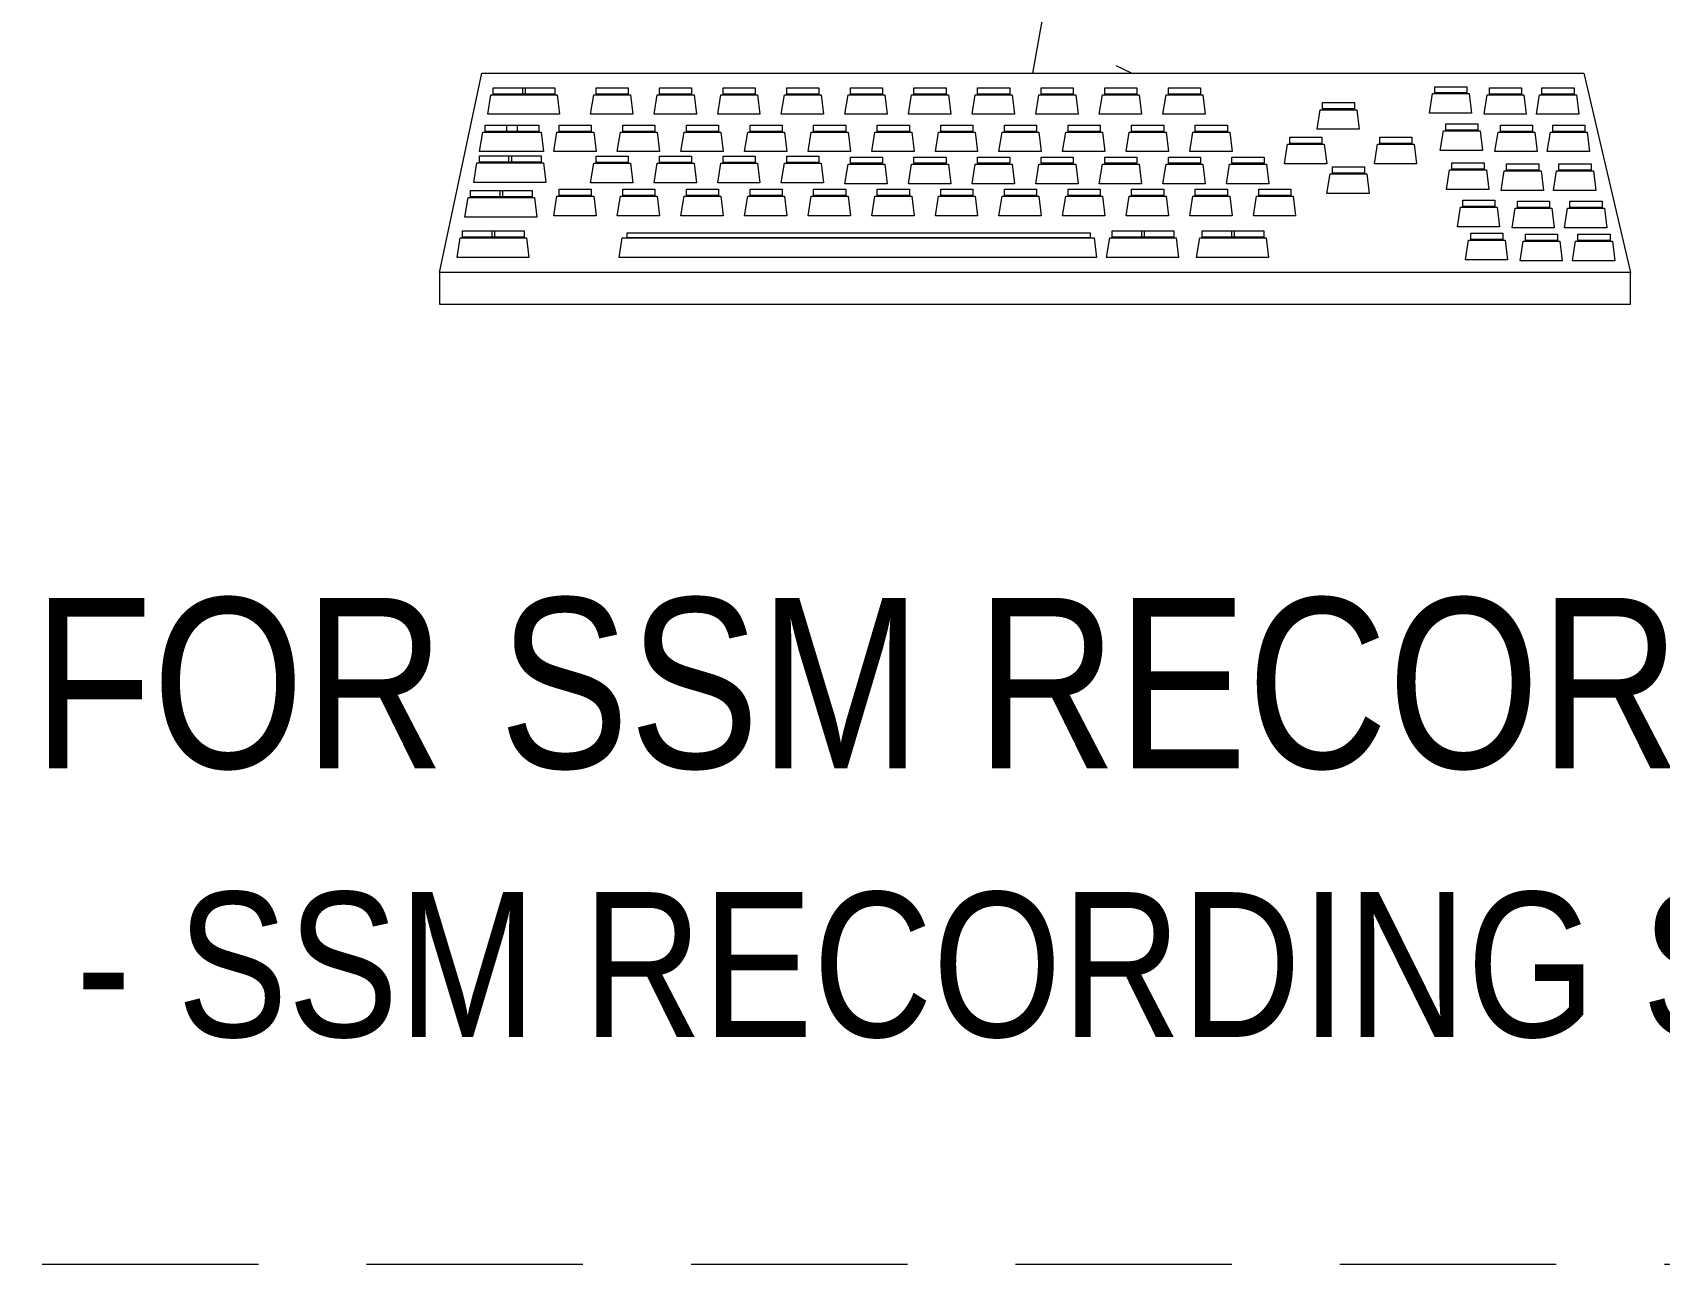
# Model space of a CAD drawing. Header units: millimetres. Extents: x 11706 to 18081, y 7308 to 12674.
# Drawn here: x 17321.9 to 17560.7, y 11653.5 to 11834.4 of the extents above; entities that cross this region are included whole.
import ezdxf
from ezdxf.enums import TextEntityAlignment as Align

# ---------------------------------------------------------------- set-up
doc = ezdxf.new("R2010")
doc.units = ezdxf.units.MM
doc.linetypes.add('DASHED', pattern=[19.05, 12.7, -6.35])
doc.layers.get('0').update_dxf_attribs({"lineweight": 0})
doc.layers.add('COMPUTER', color=7, linetype='Continuous', lineweight=0)
doc.styles.get("Standard").update_dxf_attribs({"font": 'ARIALN.TTF'})

# ---------------------------------------------------------------- blocks, each defined once
blk = doc.blocks.new('COMPUTER')
at = {"layer": 'COMPUTER', "color": 7}
for p, q in [((98202.5, 61881.3, -44.2), (98184.7, 61889.8, -44.2)), ((97406.3, 61652, -44.2), (97455.2, 61881.3, -44.2)), ((97455.2, 61881.3, -44.2), (98722.6, 61881.3, -44.2)), ((98551.2, 61865.8, -44.2), (98588.1, 61865.8, -44.2)), ((98551.2, 61858.7, -44.2), (98551.2, 61865.8, -44.2)), ((98588.1, 61865.8, -44.2), (98588.1, 61858.7, -44.2)), ((98722.6, 61881.3, -44.2), (98776.3, 61652, -44.2)), ((97461.8, 61834, -44.2), (97465.4, 61856.4, -44.2)), ((97465.4, 61856.4, -44.2), (97507.7, 61856.4, -44.2)), ((97468.1, 61864.5, -44.2), (97505, 61864.5, -44.2)), ((97468.1, 61857.3, -44.2), (97468.1, 61864.5, -44.2)), ((97505, 61857.3, -44.2), (97468.1, 61857.3, -44.2)), ((97499.5, 61856.4, -44.2), (97541.8, 61856.4, -44.2)), ((97502.2, 61864.5, -44.2), (97539.1, 61864.5, -44.2)), ((97502.2, 61857.3, -44.2), (97502.2, 61864.5, -44.2)), ((97539.1, 61857.3, -44.2), (97502.2, 61857.3, -44.2)), ((97505, 61864.5, -44.2), (97505, 61857.3, -44.2)), ((97539.1, 61864.5, -44.2), (97539.1, 61857.3, -44.2)), ((97541.8, 61856.4, -44.2), (97544.5, 61834, -44.2)), ((97580.1, 61834, -44.2), (97583.7, 61856.4, -44.2)), ((97583.7, 61856.4, -44.2), (97626, 61856.4, -44.2)), ((97586.4, 61864.5, -44.2), (97623.3, 61864.5, -44.2)), ((97586.4, 61857.3, -44.2), (97586.4, 61864.5, -44.2)), ((97623.3, 61857.3, -44.2), (97586.4, 61857.3, -44.2)), ((97623.3, 61864.5, -44.2), (97623.3, 61857.3, -44.2)), ((97626, 61856.4, -44.2), (97628.7, 61834, -44.2)), ((97653.2, 61834, -44.2), (97656.8, 61856.4, -44.2)), ((97656.8, 61856.4, -44.2), (97699.1, 61856.4, -44.2)), ((97659.5, 61864.5, -44.2), (97696.4, 61864.5, -44.2)), ((97659.5, 61857.3, -44.2), (97659.5, 61864.5, -44.2)), ((97696.4, 61857.3, -44.2), (97659.5, 61857.3, -44.2)), ((97696.4, 61864.5, -44.2), (97696.4, 61857.3, -44.2)), ((97699.1, 61856.4, -44.2), (97701.8, 61834, -44.2)), ((97726.4, 61834, -44.2), (97730, 61856.4, -44.2)), ((97730, 61856.4, -44.2), (97772.3, 61856.4, -44.2)), ((97732.7, 61864.5, -44.2), (97769.6, 61864.5, -44.2)), ((97732.7, 61857.3, -44.2), (97732.7, 61864.5, -44.2)), ((97769.6, 61857.3, -44.2), (97732.7, 61857.3, -44.2)), ((97769.6, 61864.5, -44.2), (97769.6, 61857.3, -44.2)), ((97772.3, 61856.4, -44.2), (97775, 61834, -44.2)), ((97799.5, 61834, -44.2), (97803.1, 61856.4, -44.2)), ((97803.1, 61856.4, -44.2), (97845.4, 61856.4, -44.2)), ((97805.8, 61864.5, -44.2), (97842.7, 61864.5, -44.2)), ((97805.8, 61857.3, -44.2), (97805.8, 61864.5, -44.2)), ((97842.7, 61857.3, -44.2), (97805.8, 61857.3, -44.2)), ((97842.7, 61864.5, -44.2), (97842.7, 61857.3, -44.2)), ((97845.4, 61856.4, -44.2), (97848.1, 61834, -44.2)), ((97872.7, 61834, -44.2), (97876.3, 61856.4, -44.2)), ((97876.3, 61856.4, -44.2), (97918.6, 61856.4, -44.2)), ((97879, 61864.5, -44.2), (97915.9, 61864.5, -44.2)), ((97879, 61857.3, -44.2), (97879, 61864.5, -44.2)), ((97915.9, 61857.3, -44.2), (97879, 61857.3, -44.2)), ((97915.9, 61864.5, -44.2), (97915.9, 61857.3, -44.2)), ((97918.6, 61856.4, -44.2), (97921.3, 61834, -44.2)), ((97945.8, 61834, -44.2), (97949.4, 61856.4, -44.2)), ((97949.4, 61856.4, -44.2), (97991.8, 61856.4, -44.2)), ((97952.1, 61864.5, -44.2), (97989.1, 61864.5, -44.2)), ((97952.1, 61857.3, -44.2), (97952.1, 61864.5, -44.2)), ((97989.1, 61857.3, -44.2), (97952.1, 61857.3, -44.2)), ((97989.1, 61864.5, -44.2), (97989.1, 61857.3, -44.2)), ((97991.8, 61856.4, -44.2), (97994.5, 61834, -44.2)), ((98019, 61834, -44.2), (98022.6, 61856.4, -44.2)), ((98022.6, 61856.4, -44.2), (98064.9, 61856.4, -44.2)), ((98025.3, 61864.5, -44.2), (98062.2, 61864.5, -44.2)), ((98025.3, 61857.3, -44.2), (98025.3, 61864.5, -44.2)), ((98062.2, 61857.3, -44.2), (98025.3, 61857.3, -44.2)), ((98062.2, 61864.5, -44.2), (98062.2, 61857.3, -44.2)), ((98064.9, 61856.4, -44.2), (98067.6, 61834, -44.2)), ((98092.1, 61834, -44.2), (98095.7, 61856.4, -44.2)), ((98095.7, 61856.4, -44.2), (98138.1, 61856.4, -44.2)), ((98098.4, 61864.5, -44.2), (98135.4, 61864.5, -44.2)), ((98098.4, 61857.3, -44.2), (98098.4, 61864.5, -44.2)), ((98135.4, 61857.3, -44.2), (98098.4, 61857.3, -44.2)), ((98135.4, 61864.5, -44.2), (98135.4, 61857.3, -44.2)), ((98138.1, 61856.4, -44.2), (98140.8, 61834, -44.2)), ((98165.3, 61834, -44.2), (98168.9, 61856.4, -44.2)), ((98168.9, 61856.4, -44.2), (98211.2, 61856.4, -44.2)), ((98171.6, 61864.5, -44.2), (98208.5, 61864.5, -44.2)), ((98171.6, 61857.3, -44.2), (98171.6, 61864.5, -44.2)), ((98208.5, 61857.3, -44.2), (98171.6, 61857.3, -44.2)), ((98208.5, 61864.5, -44.2), (98208.5, 61857.3, -44.2)), ((98211.2, 61856.4, -44.2), (98213.9, 61834, -44.2)), ((98238.5, 61834, -44.2), (98242.1, 61856.4, -44.2)), ((98242.1, 61856.4, -44.2), (98284.4, 61856.4, -44.2)), ((98244.8, 61864.5, -44.2), (98281.7, 61864.5, -44.2)), ((98244.8, 61857.3, -44.2), (98244.8, 61864.5, -44.2)), ((98281.7, 61857.3, -44.2), (98244.8, 61857.3, -44.2)), ((98281.7, 61864.5, -44.2), (98281.7, 61857.3, -44.2)), ((98284.4, 61856.4, -44.2), (98287.1, 61834, -44.2)), ((98422, 61847.4, -44.2), (98458.9, 61847.4, -44.2)), ((98422, 61840.2, -44.2), (98422, 61847.4, -44.2)), ((98458.9, 61847.4, -44.2), (98458.9, 61840.2, -44.2)), ((98544.9, 61835.3, -44.2), (98548.5, 61857.8, -44.2)), ((98548.5, 61857.8, -44.2), (98590.8, 61857.8, -44.2)), ((98588.1, 61858.7, -44.2), (98551.2, 61858.7, -44.2)), ((98590.8, 61857.8, -44.2), (98593.5, 61835.3, -44.2)), ((98607.8, 61834, -44.2), (98611.4, 61856.4, -44.2)), ((98611.4, 61856.4, -44.2), (98653.7, 61856.4, -44.2)), ((98614.1, 61864.5, -44.2), (98651, 61864.5, -44.2)), ((98614.1, 61857.3, -44.2), (98614.1, 61864.5, -44.2)), ((98651, 61857.3, -44.2), (98614.1, 61857.3, -44.2)), ((98651, 61864.5, -44.2), (98651, 61857.3, -44.2)), ((98653.7, 61856.4, -44.2), (98656.4, 61834, -44.2)), ((98668.1, 61834, -44.2), (98671.7, 61856.4, -44.2)), ((98671.7, 61856.4, -44.2), (98714, 61856.4, -44.2)), ((98674.4, 61864.5, -44.2), (98711.3, 61864.5, -44.2)), ((98674.4, 61857.3, -44.2), (98674.4, 61864.5, -44.2)), ((98711.3, 61857.3, -44.2), (98674.4, 61857.3, -44.2)), ((98711.3, 61864.5, -44.2), (98711.3, 61857.3, -44.2)), ((98714, 61856.4, -44.2), (98716.7, 61834, -44.2)), ((97510.4, 61834, -44.2), (97461.8, 61834, -44.2)), ((97544.5, 61834, -44.2), (97495.9, 61834, -44.2)), ((97628.7, 61834, -44.2), (97580.1, 61834, -44.2)), ((97701.8, 61834, -44.2), (97653.2, 61834, -44.2)), ((97775, 61834, -44.2), (97726.4, 61834, -44.2)), ((97848.1, 61834, -44.2), (97799.5, 61834, -44.2)), ((97921.3, 61834, -44.2), (97872.7, 61834, -44.2)), ((97994.5, 61834, -44.2), (97945.8, 61834, -44.2)), ((98067.6, 61834, -44.2), (98019, 61834, -44.2)), ((98140.8, 61834, -44.2), (98092.1, 61834, -44.2)), ((98213.9, 61834, -44.2), (98165.3, 61834, -44.2)), ((98287.1, 61834, -44.2), (98238.5, 61834, -44.2)), ((98415.7, 61816.8, -44.2), (98419.3, 61839.3, -44.2)), ((98419.3, 61839.3, -44.2), (98461.6, 61839.3, -44.2)), ((98458.9, 61840.2, -44.2), (98422, 61840.2, -44.2)), ((98461.6, 61839.3, -44.2), (98464.3, 61816.8, -44.2)), ((98593.5, 61835.3, -44.2), (98544.9, 61835.3, -44.2)), ((98656.4, 61834, -44.2), (98607.8, 61834, -44.2)), ((98716.7, 61834, -44.2), (98668.1, 61834, -44.2)), ((97452.5, 61791.1, -44.2), (97456.1, 61813.5, -44.2)), ((97456.1, 61813.5, -44.2), (97498.4, 61813.5, -44.2)), ((97458.8, 61821.6, -44.2), (97495.7, 61821.6, -44.2)), ((97458.8, 61814.4, -44.2), (97458.8, 61821.6, -44.2)), ((97495.7, 61814.4, -44.2), (97458.8, 61814.4, -44.2)), ((97481.1, 61813.5, -44.2), (97523.4, 61813.5, -44.2)), ((97483.8, 61821.6, -44.2), (97520.7, 61821.6, -44.2)), ((97483.8, 61814.4, -44.2), (97483.8, 61821.6, -44.2)), ((97520.7, 61814.4, -44.2), (97483.8, 61814.4, -44.2)), ((97495.7, 61821.6, -44.2), (97495.7, 61814.4, -44.2)), ((97520.7, 61821.6, -44.2), (97520.7, 61814.4, -44.2)), ((97523.4, 61813.5, -44.2), (97526.1, 61791.1, -44.2)), ((97537.8, 61791.1, -44.2), (97541.4, 61813.5, -44.2)), ((97541.4, 61813.5, -44.2), (97583.7, 61813.5, -44.2)), ((97544.1, 61821.6, -44.2), (97581, 61821.6, -44.2)), ((97544.1, 61814.4, -44.2), (97544.1, 61821.6, -44.2)), ((97581, 61814.4, -44.2), (97544.1, 61814.4, -44.2)), ((97581, 61821.6, -44.2), (97581, 61814.4, -44.2)), ((97583.7, 61813.5, -44.2), (97586.4, 61791.1, -44.2)), ((97610.9, 61791.1, -44.2), (97614.5, 61813.5, -44.2)), ((97614.5, 61813.5, -44.2), (97656.9, 61813.5, -44.2)), ((97617.2, 61821.6, -44.2), (97654.2, 61821.6, -44.2)), ((97617.2, 61814.4, -44.2), (97617.2, 61821.6, -44.2)), ((97654.2, 61814.4, -44.2), (97617.2, 61814.4, -44.2)), ((97654.2, 61821.6, -44.2), (97654.2, 61814.4, -44.2)), ((97656.9, 61813.5, -44.2), (97659.6, 61791.1, -44.2)), ((97684.1, 61791.1, -44.2), (97687.7, 61813.5, -44.2)), ((97687.7, 61813.5, -44.2), (97730, 61813.5, -44.2)), ((97690.4, 61821.6, -44.2), (97727.3, 61821.6, -44.2)), ((97690.4, 61814.4, -44.2), (97690.4, 61821.6, -44.2)), ((97727.3, 61814.4, -44.2), (97690.4, 61814.4, -44.2)), ((97727.3, 61821.6, -44.2), (97727.3, 61814.4, -44.2)), ((97730, 61813.5, -44.2), (97732.7, 61791.1, -44.2)), ((97757.3, 61791.1, -44.2), (97760.9, 61813.5, -44.2)), ((97760.9, 61813.5, -44.2), (97803.2, 61813.5, -44.2)), ((97763.6, 61821.6, -44.2), (97800.5, 61821.6, -44.2)), ((97763.6, 61814.4, -44.2), (97763.6, 61821.6, -44.2)), ((97800.5, 61814.4, -44.2), (97763.6, 61814.4, -44.2)), ((97800.5, 61821.6, -44.2), (97800.5, 61814.4, -44.2)), ((97803.2, 61813.5, -44.2), (97805.9, 61791.1, -44.2)), ((97830.4, 61791.1, -44.2), (97834, 61813.5, -44.2)), ((97834, 61813.5, -44.2), (97876.3, 61813.5, -44.2)), ((97836.7, 61821.6, -44.2), (97873.6, 61821.6, -44.2)), ((97836.7, 61814.4, -44.2), (97836.7, 61821.6, -44.2)), ((97873.6, 61814.4, -44.2), (97836.7, 61814.4, -44.2)), ((97873.6, 61821.6, -44.2), (97873.6, 61814.4, -44.2)), ((97876.3, 61813.5, -44.2), (97879, 61791.1, -44.2)), ((97903.6, 61791.1, -44.2), (97907.2, 61813.5, -44.2)), ((97907.2, 61813.5, -44.2), (97949.5, 61813.5, -44.2)), ((97909.9, 61821.6, -44.2), (97946.8, 61821.6, -44.2)), ((97909.9, 61814.4, -44.2), (97909.9, 61821.6, -44.2)), ((97946.8, 61814.4, -44.2), (97909.9, 61814.4, -44.2)), ((97946.8, 61821.6, -44.2), (97946.8, 61814.4, -44.2)), ((97949.5, 61813.5, -44.2), (97952.2, 61791.1, -44.2)), ((97976.7, 61791.1, -44.2), (97980.3, 61813.5, -44.2)), ((97980.3, 61813.5, -44.2), (98022.6, 61813.5, -44.2)), ((97983, 61821.6, -44.2), (98019.9, 61821.6, -44.2)), ((97983, 61814.4, -44.2), (97983, 61821.6, -44.2)), ((98019.9, 61814.4, -44.2), (97983, 61814.4, -44.2)), ((98019.9, 61821.6, -44.2), (98019.9, 61814.4, -44.2)), ((98022.6, 61813.5, -44.2), (98025.3, 61791.1, -44.2)), ((98049.9, 61791.1, -44.2), (98053.5, 61813.5, -44.2)), ((98053.5, 61813.5, -44.2), (98095.8, 61813.5, -44.2)), ((98056.2, 61821.6, -44.2), (98093.1, 61821.6, -44.2)), ((98056.2, 61814.4, -44.2), (98056.2, 61821.6, -44.2)), ((98093.1, 61814.4, -44.2), (98056.2, 61814.4, -44.2)), ((98093.1, 61821.6, -44.2), (98093.1, 61814.4, -44.2)), ((98095.8, 61813.5, -44.2), (98098.5, 61791.1, -44.2)), ((98123, 61791.1, -44.2), (98126.6, 61813.5, -44.2)), ((98126.6, 61813.5, -44.2), (98169, 61813.5, -44.2)), ((98129.3, 61821.6, -44.2), (98166.3, 61821.6, -44.2)), ((98129.3, 61814.4, -44.2), (98129.3, 61821.6, -44.2)), ((98166.3, 61814.4, -44.2), (98129.3, 61814.4, -44.2)), ((98166.3, 61821.6, -44.2), (98166.3, 61814.4, -44.2)), ((98169, 61813.5, -44.2), (98171.7, 61791.1, -44.2)), ((98196.2, 61791.1, -44.2), (98199.8, 61813.5, -44.2)), ((98199.8, 61813.5, -44.2), (98242.1, 61813.5, -44.2)), ((98202.5, 61821.6, -44.2), (98239.4, 61821.6, -44.2)), ((98202.5, 61814.4, -44.2), (98202.5, 61821.6, -44.2)), ((98239.4, 61814.4, -44.2), (98202.5, 61814.4, -44.2)), ((98239.4, 61821.6, -44.2), (98239.4, 61814.4, -44.2)), ((98242.1, 61813.5, -44.2), (98244.8, 61791.1, -44.2)), ((98269.3, 61791.1, -44.2), (98272.9, 61813.5, -44.2)), ((98272.9, 61813.5, -44.2), (98315.3, 61813.5, -44.2)), ((98275.6, 61821.6, -44.2), (98312.6, 61821.6, -44.2)), ((98275.6, 61814.4, -44.2), (98275.6, 61821.6, -44.2)), ((98312.6, 61814.4, -44.2), (98275.6, 61814.4, -44.2)), ((98312.6, 61821.6, -44.2), (98312.6, 61814.4, -44.2)), ((98315.3, 61813.5, -44.2), (98318, 61791.1, -44.2)), ((98464.3, 61816.8, -44.2), (98415.7, 61816.8, -44.2)), ((98557.4, 61792.4, -44.2), (98561, 61814.8, -44.2)), ((98561, 61814.8, -44.2), (98603.3, 61814.8, -44.2)), ((98563.7, 61822.9, -44.2), (98600.6, 61822.9, -44.2)), ((98563.7, 61815.7, -44.2), (98563.7, 61822.9, -44.2)), ((98600.6, 61815.7, -44.2), (98563.7, 61815.7, -44.2)), ((98600.6, 61822.9, -44.2), (98600.6, 61815.7, -44.2)), ((98603.3, 61814.8, -44.2), (98606.1, 61792.4, -44.2)), ((98620.3, 61791.1, -44.2), (98623.9, 61813.5, -44.2)), ((98623.9, 61813.5, -44.2), (98666.3, 61813.5, -44.2)), ((98626.6, 61821.6, -44.2), (98663.6, 61821.6, -44.2)), ((98626.6, 61814.4, -44.2), (98626.6, 61821.6, -44.2)), ((98663.6, 61814.4, -44.2), (98626.6, 61814.4, -44.2)), ((98663.6, 61821.6, -44.2), (98663.6, 61814.4, -44.2)), ((98666.3, 61813.5, -44.2), (98669, 61791.1, -44.2)), ((98680.6, 61791.1, -44.2), (98684.2, 61813.5, -44.2)), ((98684.2, 61813.5, -44.2), (98726.5, 61813.5, -44.2)), ((98686.9, 61821.6, -44.2), (98723.8, 61821.6, -44.2)), ((98686.9, 61814.4, -44.2), (98686.9, 61821.6, -44.2)), ((98723.8, 61814.4, -44.2), (98686.9, 61814.4, -44.2)), ((98723.8, 61821.6, -44.2), (98723.8, 61814.4, -44.2)), ((98726.5, 61813.5, -44.2), (98729.2, 61791.1, -44.2)), ((97501.1, 61791.1, -44.2), (97452.5, 61791.1, -44.2)), ((97526.1, 61791.1, -44.2), (97477.5, 61791.1, -44.2)), ((97586.4, 61791.1, -44.2), (97537.8, 61791.1, -44.2)), ((97659.6, 61791.1, -44.2), (97610.9, 61791.1, -44.2)), ((97732.7, 61791.1, -44.2), (97684.1, 61791.1, -44.2)), ((97805.9, 61791.1, -44.2), (97757.3, 61791.1, -44.2)), ((97879, 61791.1, -44.2), (97830.4, 61791.1, -44.2)), ((97952.2, 61791.1, -44.2), (97903.6, 61791.1, -44.2)), ((98025.3, 61791.1, -44.2), (97976.7, 61791.1, -44.2)), ((98098.5, 61791.1, -44.2), (98049.9, 61791.1, -44.2)), ((98171.7, 61791.1, -44.2), (98123, 61791.1, -44.2)), ((98244.8, 61791.1, -44.2), (98196.2, 61791.1, -44.2)), ((98318, 61791.1, -44.2), (98269.3, 61791.1, -44.2)), ((98378.2, 61777.1, -44.2), (98381.8, 61799.5, -44.2)), ((98381.8, 61799.5, -44.2), (98424.1, 61799.5, -44.2)), ((98384.5, 61807.6, -44.2), (98421.4, 61807.6, -44.2)), ((98384.5, 61800.4, -44.2), (98384.5, 61807.6, -44.2)), ((98421.4, 61800.4, -44.2), (98384.5, 61800.4, -44.2)), ((98421.4, 61807.6, -44.2), (98421.4, 61800.4, -44.2)), ((98424.1, 61799.5, -44.2), (98426.8, 61777.1, -44.2)), ((98481.7, 61777.1, -44.2), (98485.3, 61799.5, -44.2)), ((98485.3, 61799.5, -44.2), (98527.6, 61799.5, -44.2)), ((98488, 61807.6, -44.2), (98524.9, 61807.6, -44.2)), ((98488, 61800.4, -44.2), (98488, 61807.6, -44.2)), ((98524.9, 61800.4, -44.2), (98488, 61800.4, -44.2)), ((98524.9, 61807.6, -44.2), (98524.9, 61800.4, -44.2)), ((98527.6, 61799.5, -44.2), (98530.3, 61777.1, -44.2)), ((98606.1, 61792.4, -44.2), (98557.4, 61792.4, -44.2)), ((98669, 61791.1, -44.2), (98620.3, 61791.1, -44.2)), ((98729.2, 61791.1, -44.2), (98680.6, 61791.1, -44.2)), ((97445.8, 61755.6, -44.2), (97449.5, 61778.1, -44.2)), ((97449.5, 61778.1, -44.2), (97491.8, 61778.1, -44.2)), ((97452.2, 61786.2, -44.2), (97489.1, 61786.2, -44.2)), ((97452.2, 61779, -44.2), (97452.2, 61786.2, -44.2)), ((97489.1, 61779, -44.2), (97452.2, 61779, -44.2)), ((97483.6, 61778.1, -44.2), (97525.9, 61778.1, -44.2)), ((97486.3, 61786.2, -44.2), (97523.2, 61786.2, -44.2)), ((97486.3, 61779, -44.2), (97486.3, 61786.2, -44.2)), ((97523.2, 61779, -44.2), (97486.3, 61779, -44.2)), ((97489.1, 61786.2, -44.2), (97489.1, 61779, -44.2)), ((97523.2, 61786.2, -44.2), (97523.2, 61779, -44.2)), ((97525.9, 61778.1, -44.2), (97528.6, 61755.6, -44.2)), ((97580.1, 61755.3, -44.2), (97583.7, 61777.7, -44.2)), ((97583.7, 61777.7, -44.2), (97626, 61777.7, -44.2)), ((97586.4, 61785.8, -44.2), (97623.3, 61785.8, -44.2)), ((97586.4, 61778.6, -44.2), (97586.4, 61785.8, -44.2)), ((97623.3, 61778.6, -44.2), (97586.4, 61778.6, -44.2)), ((97623.3, 61785.8, -44.2), (97623.3, 61778.6, -44.2)), ((97626, 61777.7, -44.2), (97628.7, 61755.3, -44.2)), ((97653.2, 61755.3, -44.2), (97656.8, 61777.7, -44.2)), ((97656.8, 61777.7, -44.2), (97699.1, 61777.7, -44.2)), ((97659.5, 61785.8, -44.2), (97696.4, 61785.8, -44.2)), ((97659.5, 61778.6, -44.2), (97659.5, 61785.8, -44.2)), ((97696.4, 61778.6, -44.2), (97659.5, 61778.6, -44.2)), ((97696.4, 61785.8, -44.2), (97696.4, 61778.6, -44.2)), ((97699.1, 61777.7, -44.2), (97701.8, 61755.3, -44.2)), ((97726.4, 61755.3, -44.2), (97730, 61777.7, -44.2)), ((97730, 61777.7, -44.2), (97772.3, 61777.7, -44.2)), ((97732.7, 61785.8, -44.2), (97769.6, 61785.8, -44.2)), ((97732.7, 61778.6, -44.2), (97732.7, 61785.8, -44.2)), ((97769.6, 61778.6, -44.2), (97732.7, 61778.6, -44.2)), ((97769.6, 61785.8, -44.2), (97769.6, 61778.6, -44.2)), ((97772.3, 61777.7, -44.2), (97775, 61755.3, -44.2)), ((97799.5, 61755.3, -44.2), (97803.1, 61777.7, -44.2)), ((97803.1, 61777.7, -44.2), (97845.4, 61777.7, -44.2)), ((97805.8, 61785.8, -44.2), (97842.7, 61785.8, -44.2)), ((97805.8, 61778.6, -44.2), (97805.8, 61785.8, -44.2)), ((97842.7, 61778.6, -44.2), (97805.8, 61778.6, -44.2)), ((97842.7, 61785.8, -44.2), (97842.7, 61778.6, -44.2)), ((97845.4, 61777.7, -44.2), (97848.1, 61755.3, -44.2)), ((97872.7, 61754.2, -44.2), (97876.3, 61776.7, -44.2)), ((97876.3, 61776.7, -44.2), (97918.6, 61776.7, -44.2)), ((97879, 61784.8, -44.2), (97915.9, 61784.8, -44.2)), ((97879, 61777.6, -44.2), (97879, 61784.8, -44.2)), ((97915.9, 61777.6, -44.2), (97879, 61777.6, -44.2)), ((97915.9, 61784.8, -44.2), (97915.9, 61777.6, -44.2)), ((97918.6, 61776.7, -44.2), (97921.3, 61754.2, -44.2)), ((97945.8, 61754.2, -44.2), (97949.4, 61776.7, -44.2)), ((97949.4, 61776.7, -44.2), (97991.8, 61776.7, -44.2)), ((97952.1, 61784.8, -44.2), (97989.1, 61784.8, -44.2)), ((97952.1, 61777.6, -44.2), (97952.1, 61784.8, -44.2)), ((97989.1, 61777.6, -44.2), (97952.1, 61777.6, -44.2)), ((97989.1, 61784.8, -44.2), (97989.1, 61777.6, -44.2)), ((97991.8, 61776.7, -44.2), (97994.5, 61754.2, -44.2)), ((98019, 61754.2, -44.2), (98022.6, 61776.7, -44.2)), ((98022.6, 61776.7, -44.2), (98064.9, 61776.7, -44.2)), ((98025.3, 61784.8, -44.2), (98062.2, 61784.8, -44.2)), ((98025.3, 61777.6, -44.2), (98025.3, 61784.8, -44.2)), ((98062.2, 61777.6, -44.2), (98025.3, 61777.6, -44.2)), ((98062.2, 61784.8, -44.2), (98062.2, 61777.6, -44.2)), ((98064.9, 61776.7, -44.2), (98067.6, 61754.2, -44.2)), ((98092.1, 61754.2, -44.2), (98095.7, 61776.7, -44.2)), ((98095.7, 61776.7, -44.2), (98138.1, 61776.7, -44.2)), ((98098.4, 61784.8, -44.2), (98135.4, 61784.8, -44.2)), ((98098.4, 61777.6, -44.2), (98098.4, 61784.8, -44.2)), ((98135.4, 61777.6, -44.2), (98098.4, 61777.6, -44.2)), ((98135.4, 61784.8, -44.2), (98135.4, 61777.6, -44.2)), ((98138.1, 61776.7, -44.2), (98140.8, 61754.2, -44.2)), ((98165.3, 61754.2, -44.2), (98168.9, 61776.7, -44.2)), ((98168.9, 61776.7, -44.2), (98211.2, 61776.7, -44.2)), ((98171.6, 61784.8, -44.2), (98208.5, 61784.8, -44.2)), ((98171.6, 61777.6, -44.2), (98171.6, 61784.8, -44.2)), ((98208.5, 61777.6, -44.2), (98171.6, 61777.6, -44.2)), ((98208.5, 61784.8, -44.2), (98208.5, 61777.6, -44.2)), ((98211.2, 61776.7, -44.2), (98213.9, 61754.2, -44.2)), ((98238.5, 61754.2, -44.2), (98242.1, 61776.7, -44.2)), ((98242.1, 61776.7, -44.2), (98284.4, 61776.7, -44.2)), ((98244.8, 61784.8, -44.2), (98281.7, 61784.8, -44.2)), ((98244.8, 61777.6, -44.2), (98244.8, 61784.8, -44.2)), ((98281.7, 61777.6, -44.2), (98244.8, 61777.6, -44.2)), ((98281.7, 61784.8, -44.2), (98281.7, 61777.6, -44.2)), ((98284.4, 61776.7, -44.2), (98287.1, 61754.2, -44.2)), ((98311.6, 61754.2, -44.2), (98315.2, 61776.7, -44.2)), ((98315.2, 61776.7, -44.2), (98357.5, 61776.7, -44.2)), ((98317.9, 61784.8, -44.2), (98354.8, 61784.8, -44.2)), ((98317.9, 61777.6, -44.2), (98317.9, 61784.8, -44.2)), ((98354.8, 61777.6, -44.2), (98317.9, 61777.6, -44.2)), ((98354.8, 61784.8, -44.2), (98354.8, 61777.6, -44.2)), ((98357.5, 61776.7, -44.2), (98360.2, 61754.2, -44.2)), ((98426.8, 61777.1, -44.2), (98378.2, 61777.1, -44.2)), ((98433.4, 61773.6, -44.2), (98470.3, 61773.6, -44.2)), ((98433.4, 61766.4, -44.2), (98433.4, 61773.6, -44.2)), ((98470.3, 61773.6, -44.2), (98470.3, 61766.4, -44.2)), ((98530.3, 61777.1, -44.2), (98481.7, 61777.1, -44.2)), ((98570.8, 61778.2, -44.2), (98607.8, 61778.2, -44.2)), ((98570.8, 61771, -44.2), (98570.8, 61778.2, -44.2)), ((98607.8, 61778.2, -44.2), (98607.8, 61771, -44.2)), ((98633.8, 61776.9, -44.2), (98670.7, 61776.9, -44.2)), ((98633.8, 61769.7, -44.2), (98633.8, 61776.9, -44.2)), ((98670.7, 61776.9, -44.2), (98670.7, 61769.7, -44.2)), ((98694, 61776.9, -44.2), (98731, 61776.9, -44.2)), ((98694, 61769.7, -44.2), (98694, 61776.9, -44.2)), ((98731, 61776.9, -44.2), (98731, 61769.7, -44.2)), ((97494.5, 61755.6, -44.2), (97445.8, 61755.6, -44.2)), ((97528.6, 61755.6, -44.2), (97480, 61755.6, -44.2)), ((97628.7, 61755.3, -44.2), (97580.1, 61755.3, -44.2)), ((97701.8, 61755.3, -44.2), (97653.2, 61755.3, -44.2)), ((97775, 61755.3, -44.2), (97726.4, 61755.3, -44.2)), ((97848.1, 61755.3, -44.2), (97799.5, 61755.3, -44.2)), ((97921.3, 61754.2, -44.2), (97872.7, 61754.2, -44.2)), ((97994.5, 61754.2, -44.2), (97945.8, 61754.2, -44.2)), ((98067.6, 61754.2, -44.2), (98019, 61754.2, -44.2)), ((98140.8, 61754.2, -44.2), (98092.1, 61754.2, -44.2)), ((98213.9, 61754.2, -44.2), (98165.3, 61754.2, -44.2)), ((98287.1, 61754.2, -44.2), (98238.5, 61754.2, -44.2)), ((98360.2, 61754.2, -44.2), (98311.6, 61754.2, -44.2)), ((98427.1, 61743, -44.2), (98430.7, 61765.5, -44.2)), ((98430.7, 61765.5, -44.2), (98473, 61765.5, -44.2)), ((98470.3, 61766.4, -44.2), (98433.4, 61766.4, -44.2)), ((98473, 61765.5, -44.2), (98475.7, 61743, -44.2)), ((98564.5, 61747.6, -44.2), (98568.1, 61770.1, -44.2)), ((98568.1, 61770.1, -44.2), (98610.5, 61770.1, -44.2)), ((98607.8, 61771, -44.2), (98570.8, 61771, -44.2)), ((98610.5, 61770.1, -44.2), (98613.2, 61747.6, -44.2)), ((98627.5, 61746.3, -44.2), (98631.1, 61768.8, -44.2)), ((98631.1, 61768.8, -44.2), (98673.4, 61768.8, -44.2)), ((98670.7, 61769.7, -44.2), (98633.8, 61769.7, -44.2)), ((98673.4, 61768.8, -44.2), (98676.1, 61746.3, -44.2)), ((98687.7, 61746.3, -44.2), (98691.3, 61768.8, -44.2)), ((98691.3, 61768.8, -44.2), (98733.7, 61768.8, -44.2)), ((98731, 61769.7, -44.2), (98694, 61769.7, -44.2)), ((98733.7, 61768.8, -44.2), (98736.4, 61746.3, -44.2)), ((97435.6, 61715.8, -44.2), (97439.2, 61738.3, -44.2)), ((97439.2, 61738.3, -44.2), (97481.5, 61738.3, -44.2)), ((97441.9, 61746.4, -44.2), (97478.8, 61746.4, -44.2)), ((97441.9, 61739.2, -44.2), (97441.9, 61746.4, -44.2)), ((97478.8, 61739.2, -44.2), (97441.9, 61739.2, -44.2)), ((97473.3, 61738.3, -44.2), (97515.7, 61738.3, -44.2)), ((97476, 61746.4, -44.2), (97513, 61746.4, -44.2)), ((97476, 61739.2, -44.2), (97476, 61746.4, -44.2)), ((97513, 61739.2, -44.2), (97476, 61739.2, -44.2)), ((97478.8, 61746.4, -44.2), (97478.8, 61739.2, -44.2)), ((97513, 61746.4, -44.2), (97513, 61739.2, -44.2)), ((97515.7, 61738.3, -44.2), (97518.4, 61715.8, -44.2)), ((97537.8, 61717.3, -44.2), (97541.4, 61739.8, -44.2)), ((97541.4, 61739.8, -44.2), (97583.7, 61739.8, -44.2)), ((97544.1, 61747.9, -44.2), (97581, 61747.9, -44.2)), ((97544.1, 61740.7, -44.2), (97544.1, 61747.9, -44.2)), ((97581, 61740.7, -44.2), (97544.1, 61740.7, -44.2)), ((97581, 61747.9, -44.2), (97581, 61740.7, -44.2)), ((97583.7, 61739.8, -44.2), (97586.4, 61717.3, -44.2)), ((97610.9, 61717.3, -44.2), (97614.5, 61739.8, -44.2)), ((97614.5, 61739.8, -44.2), (97656.9, 61739.8, -44.2)), ((97617.2, 61747.9, -44.2), (97654.2, 61747.9, -44.2)), ((97617.2, 61740.7, -44.2), (97617.2, 61747.9, -44.2)), ((97654.2, 61740.7, -44.2), (97617.2, 61740.7, -44.2)), ((97654.2, 61747.9, -44.2), (97654.2, 61740.7, -44.2)), ((97656.9, 61739.8, -44.2), (97659.6, 61717.3, -44.2)), ((97684.1, 61717.3, -44.2), (97687.7, 61739.8, -44.2)), ((97687.7, 61739.8, -44.2), (97730, 61739.8, -44.2)), ((97690.4, 61747.9, -44.2), (97727.3, 61747.9, -44.2)), ((97690.4, 61740.7, -44.2), (97690.4, 61747.9, -44.2)), ((97727.3, 61740.7, -44.2), (97690.4, 61740.7, -44.2)), ((97727.3, 61747.9, -44.2), (97727.3, 61740.7, -44.2)), ((97730, 61739.8, -44.2), (97732.7, 61717.3, -44.2)), ((97757.3, 61717.3, -44.2), (97760.9, 61739.8, -44.2)), ((97760.9, 61739.8, -44.2), (97803.2, 61739.8, -44.2)), ((97763.6, 61747.9, -44.2), (97800.5, 61747.9, -44.2)), ((97763.6, 61740.7, -44.2), (97763.6, 61747.9, -44.2)), ((97800.5, 61740.7, -44.2), (97763.6, 61740.7, -44.2)), ((97800.5, 61747.9, -44.2), (97800.5, 61740.7, -44.2)), ((97803.2, 61739.8, -44.2), (97805.9, 61717.3, -44.2)), ((97830.4, 61717.3, -44.2), (97834, 61739.8, -44.2)), ((97834, 61739.8, -44.2), (97876.3, 61739.8, -44.2)), ((97836.7, 61747.9, -44.2), (97873.6, 61747.9, -44.2)), ((97836.7, 61740.7, -44.2), (97836.7, 61747.9, -44.2)), ((97873.6, 61740.7, -44.2), (97836.7, 61740.7, -44.2)), ((97873.6, 61747.9, -44.2), (97873.6, 61740.7, -44.2)), ((97876.3, 61739.8, -44.2), (97879, 61717.3, -44.2)), ((97903.6, 61717.3, -44.2), (97907.2, 61739.8, -44.2)), ((97907.2, 61739.8, -44.2), (97949.5, 61739.8, -44.2)), ((97909.9, 61747.9, -44.2), (97946.8, 61747.9, -44.2)), ((97909.9, 61740.7, -44.2), (97909.9, 61747.9, -44.2)), ((97946.8, 61740.7, -44.2), (97909.9, 61740.7, -44.2)), ((97946.8, 61747.9, -44.2), (97946.8, 61740.7, -44.2)), ((97949.5, 61739.8, -44.2), (97952.2, 61717.3, -44.2)), ((97976.7, 61717.3, -44.2), (97980.3, 61739.8, -44.2)), ((97980.3, 61739.8, -44.2), (98022.6, 61739.8, -44.2)), ((97983, 61747.9, -44.2), (98019.9, 61747.9, -44.2)), ((97983, 61740.7, -44.2), (97983, 61747.9, -44.2)), ((98019.9, 61740.7, -44.2), (97983, 61740.7, -44.2)), ((98019.9, 61747.9, -44.2), (98019.9, 61740.7, -44.2)), ((98022.6, 61739.8, -44.2), (98025.3, 61717.3, -44.2)), ((98049.9, 61717.3, -44.2), (98053.5, 61739.8, -44.2)), ((98053.5, 61739.8, -44.2), (98095.8, 61739.8, -44.2)), ((98056.2, 61747.9, -44.2), (98093.1, 61747.9, -44.2)), ((98056.2, 61740.7, -44.2), (98056.2, 61747.9, -44.2)), ((98093.1, 61740.7, -44.2), (98056.2, 61740.7, -44.2)), ((98093.1, 61747.9, -44.2), (98093.1, 61740.7, -44.2)), ((98095.8, 61739.8, -44.2), (98098.5, 61717.3, -44.2)), ((98123, 61717.3, -44.2), (98126.6, 61739.8, -44.2)), ((98126.6, 61739.8, -44.2), (98169, 61739.8, -44.2)), ((98129.3, 61747.9, -44.2), (98166.3, 61747.9, -44.2)), ((98129.3, 61740.7, -44.2), (98129.3, 61747.9, -44.2)), ((98166.3, 61740.7, -44.2), (98129.3, 61740.7, -44.2)), ((98166.3, 61747.9, -44.2), (98166.3, 61740.7, -44.2)), ((98169, 61739.8, -44.2), (98171.7, 61717.3, -44.2)), ((98196.2, 61717.3, -44.2), (98199.8, 61739.8, -44.2)), ((98199.8, 61739.8, -44.2), (98242.1, 61739.8, -44.2)), ((98202.5, 61747.9, -44.2), (98239.4, 61747.9, -44.2)), ((98202.5, 61740.7, -44.2), (98202.5, 61747.9, -44.2)), ((98239.4, 61740.7, -44.2), (98202.5, 61740.7, -44.2)), ((98239.4, 61747.9, -44.2), (98239.4, 61740.7, -44.2)), ((98242.1, 61739.8, -44.2), (98244.8, 61717.3, -44.2)), ((98269.3, 61717.3, -44.2), (98272.9, 61739.8, -44.2)), ((98272.9, 61739.8, -44.2), (98315.3, 61739.8, -44.2)), ((98275.6, 61747.9, -44.2), (98312.6, 61747.9, -44.2)), ((98275.6, 61740.7, -44.2), (98275.6, 61747.9, -44.2)), ((98312.6, 61740.7, -44.2), (98275.6, 61740.7, -44.2)), ((98312.6, 61747.9, -44.2), (98312.6, 61740.7, -44.2)), ((98315.3, 61739.8, -44.2), (98318, 61717.3, -44.2)), ((98342.5, 61717.3, -44.2), (98346.1, 61739.8, -44.2)), ((98346.1, 61739.8, -44.2), (98388.4, 61739.8, -44.2)), ((98348.8, 61747.9, -44.2), (98385.7, 61747.9, -44.2)), ((98348.8, 61740.7, -44.2), (98348.8, 61747.9, -44.2)), ((98385.7, 61740.7, -44.2), (98348.8, 61740.7, -44.2)), ((98385.7, 61747.9, -44.2), (98385.7, 61740.7, -44.2)), ((98388.4, 61739.8, -44.2), (98391.1, 61717.3, -44.2)), ((98475.7, 61743, -44.2), (98427.1, 61743, -44.2)), ((98613.2, 61747.6, -44.2), (98564.5, 61747.6, -44.2)), ((98583.4, 61735.3, -44.2), (98620.3, 61735.3, -44.2)), ((98583.4, 61728.1, -44.2), (98583.4, 61735.3, -44.2)), ((98620.3, 61735.3, -44.2), (98620.3, 61728.1, -44.2)), ((98676.1, 61746.3, -44.2), (98627.5, 61746.3, -44.2)), ((98736.4, 61746.3, -44.2), (98687.7, 61746.3, -44.2)), ((97484.2, 61715.8, -44.2), (97435.6, 61715.8, -44.2)), ((97518.4, 61715.8, -44.2), (97469.7, 61715.8, -44.2)), ((97586.4, 61717.3, -44.2), (97537.8, 61717.3, -44.2)), ((97659.6, 61717.3, -44.2), (97610.9, 61717.3, -44.2)), ((97732.7, 61717.3, -44.2), (97684.1, 61717.3, -44.2)), ((97805.9, 61717.3, -44.2), (97757.3, 61717.3, -44.2)), ((97879, 61717.3, -44.2), (97830.4, 61717.3, -44.2)), ((97952.2, 61717.3, -44.2), (97903.6, 61717.3, -44.2)), ((98025.3, 61717.3, -44.2), (97976.7, 61717.3, -44.2)), ((98098.5, 61717.3, -44.2), (98049.9, 61717.3, -44.2)), ((98171.7, 61717.3, -44.2), (98123, 61717.3, -44.2)), ((98244.8, 61717.3, -44.2), (98196.2, 61717.3, -44.2)), ((98318, 61717.3, -44.2), (98269.3, 61717.3, -44.2)), ((98391.1, 61717.3, -44.2), (98342.5, 61717.3, -44.2)), ((98577.1, 61704.7, -44.2), (98580.7, 61727.2, -44.2)), ((98580.7, 61727.2, -44.2), (98623, 61727.2, -44.2)), ((98620.3, 61728.1, -44.2), (98583.4, 61728.1, -44.2)), ((98623, 61727.2, -44.2), (98625.7, 61704.7, -44.2)), ((98640, 61703.4, -44.2), (98643.6, 61725.9, -44.2)), ((98643.6, 61725.9, -44.2), (98685.9, 61725.9, -44.2)), ((98646.3, 61733.9, -44.2), (98683.2, 61733.9, -44.2)), ((98646.3, 61726.8, -44.2), (98646.3, 61733.9, -44.2)), ((98683.2, 61726.8, -44.2), (98646.3, 61726.8, -44.2)), ((98683.2, 61733.9, -44.2), (98683.2, 61726.8, -44.2)), ((98685.9, 61725.9, -44.2), (98688.6, 61703.4, -44.2)), ((98700.3, 61703.4, -44.2), (98703.9, 61725.9, -44.2)), ((98703.9, 61725.9, -44.2), (98746.2, 61725.9, -44.2)), ((98706.6, 61733.9, -44.2), (98743.5, 61733.9, -44.2)), ((98706.6, 61726.8, -44.2), (98706.6, 61733.9, -44.2)), ((98743.5, 61726.8, -44.2), (98706.6, 61726.8, -44.2)), ((98743.5, 61733.9, -44.2), (98743.5, 61726.8, -44.2)), ((98746.2, 61725.9, -44.2), (98748.9, 61703.4, -44.2)), ((97432.8, 61699.8, -44.2), (97469.7, 61699.8, -44.2)), ((97432.8, 61692.7, -44.2), (97432.8, 61699.8, -44.2)), ((97466.9, 61699.8, -44.2), (97503.9, 61699.8, -44.2)), ((97466.9, 61692.7, -44.2), (97466.9, 61699.8, -44.2)), ((97469.7, 61699.8, -44.2), (97469.7, 61692.7, -44.2)), ((97503.9, 61699.8, -44.2), (97503.9, 61692.7, -44.2)), ((97622.4, 61697.6, -44.2), (98154.7, 61697.6, -44.2)), ((97622.4, 61691.9, -44.2), (97622.4, 61697.6, -44.2)), ((98154.7, 61697.6, -44.2), (98154.7, 61691.9, -44.2)), ((98180, 61699.8, -44.2), (98217, 61699.8, -44.2)), ((98180, 61692.7, -44.2), (98180, 61699.8, -44.2)), ((98214.2, 61699.8, -44.2), (98251.1, 61699.8, -44.2)), ((98214.2, 61692.7, -44.2), (98214.2, 61699.8, -44.2)), ((98217, 61699.8, -44.2), (98217, 61692.7, -44.2)), ((98251.1, 61699.8, -44.2), (98251.1, 61692.7, -44.2)), ((98283.5, 61699.8, -44.2), (98320.4, 61699.8, -44.2)), ((98283.5, 61692.7, -44.2), (98283.5, 61699.8, -44.2)), ((98317.7, 61699.8, -44.2), (98354.6, 61699.8, -44.2)), ((98317.7, 61692.7, -44.2), (98317.7, 61699.8, -44.2)), ((98320.4, 61699.8, -44.2), (98320.4, 61692.7, -44.2)), ((98354.6, 61699.8, -44.2), (98354.6, 61692.7, -44.2)), ((98625.7, 61704.7, -44.2), (98577.1, 61704.7, -44.2)), ((98592.6, 61697.3, -44.2), (98629.5, 61697.3, -44.2)), ((98592.6, 61690.1, -44.2), (98592.6, 61697.3, -44.2)), ((98629.5, 61697.3, -44.2), (98629.5, 61690.1, -44.2)), ((98688.6, 61703.4, -44.2), (98640, 61703.4, -44.2)), ((98748.9, 61703.4, -44.2), (98700.3, 61703.4, -44.2)), ((97426.5, 61669.3, -44.2), (97430.1, 61691.8, -44.2)), ((97430.1, 61691.8, -44.2), (97472.4, 61691.8, -44.2)), ((97469.7, 61692.7, -44.2), (97432.8, 61692.7, -44.2)), ((97464.2, 61691.8, -44.2), (97506.6, 61691.8, -44.2)), ((97503.9, 61692.7, -44.2), (97466.9, 61692.7, -44.2)), ((97506.6, 61691.8, -44.2), (97509.3, 61669.3, -44.2)), ((97613, 61669.3, -44.2), (97616.6, 61691.8, -44.2)), ((97616.6, 61691.8, -44.2), (98117.1, 61691.8, -44.2)), ((98154.7, 61691.9, -44.2), (97622.4, 61691.9, -44.2)), ((98117.1, 61691.8, -44.2), (98159.4, 61691.8, -44.2)), ((98159.4, 61691.8, -44.2), (98162.1, 61669.3, -44.2)), ((98173.7, 61669.3, -44.2), (98177.3, 61691.8, -44.2)), ((98177.3, 61691.8, -44.2), (98219.7, 61691.8, -44.2)), ((98217, 61692.7, -44.2), (98180, 61692.7, -44.2)), ((98211.5, 61691.8, -44.2), (98253.8, 61691.8, -44.2)), ((98251.1, 61692.7, -44.2), (98214.2, 61692.7, -44.2)), ((98253.8, 61691.8, -44.2), (98256.5, 61669.3, -44.2)), ((98277.2, 61669.3, -44.2), (98280.8, 61691.8, -44.2)), ((98280.8, 61691.8, -44.2), (98323.1, 61691.8, -44.2)), ((98320.4, 61692.7, -44.2), (98283.5, 61692.7, -44.2)), ((98315, 61691.8, -44.2), (98357.3, 61691.8, -44.2)), ((98354.6, 61692.7, -44.2), (98317.7, 61692.7, -44.2)), ((98357.3, 61691.8, -44.2), (98360, 61669.3, -44.2)), ((98586.3, 61666.7, -44.2), (98589.9, 61689.2, -44.2)), ((98589.9, 61689.2, -44.2), (98632.2, 61689.2, -44.2)), ((98629.5, 61690.1, -44.2), (98592.6, 61690.1, -44.2)), ((98632.2, 61689.2, -44.2), (98634.9, 61666.7, -44.2)), ((98649.2, 61665.4, -44.2), (98652.8, 61687.9, -44.2)), ((98652.8, 61687.9, -44.2), (98695.1, 61687.9, -44.2)), ((98655.5, 61696, -44.2), (98692.4, 61696, -44.2)), ((98655.5, 61688.8, -44.2), (98655.5, 61696, -44.2)), ((98692.4, 61688.8, -44.2), (98655.5, 61688.8, -44.2)), ((98692.4, 61696, -44.2), (98692.4, 61688.8, -44.2)), ((98695.1, 61687.9, -44.2), (98697.8, 61665.4, -44.2)), ((98709.5, 61665.4, -44.2), (98713.1, 61687.9, -44.2)), ((98713.1, 61687.9, -44.2), (98755.4, 61687.9, -44.2)), ((98715.8, 61696, -44.2), (98752.7, 61696, -44.2)), ((98715.8, 61688.8, -44.2), (98715.8, 61696, -44.2)), ((98752.7, 61688.8, -44.2), (98715.8, 61688.8, -44.2)), ((98752.7, 61696, -44.2), (98752.7, 61688.8, -44.2)), ((98755.4, 61687.9, -44.2), (98758.1, 61665.4, -44.2)), ((97475.1, 61669.3, -44.2), (97426.5, 61669.3, -44.2)), ((97509.3, 61669.3, -44.2), (97460.6, 61669.3, -44.2)), ((98117.1, 61669.3, -44.2), (97613, 61669.3, -44.2)), ((98162.1, 61669.3, -44.2), (98113.5, 61669.3, -44.2)), ((98222.4, 61669.3, -44.2), (98173.7, 61669.3, -44.2)), ((98256.5, 61669.3, -44.2), (98207.9, 61669.3, -44.2)), ((98325.8, 61669.3, -44.2), (98277.2, 61669.3, -44.2)), ((98360, 61669.3, -44.2), (98311.3, 61669.3, -44.2)), ((98634.9, 61666.7, -44.2), (98586.3, 61666.7, -44.2)), ((98697.8, 61665.4, -44.2), (98649.2, 61665.4, -44.2)), ((98758.1, 61665.4, -44.2), (98709.5, 61665.4, -44.2)), ((97406.3, 61652, -44.2), (97406.3, 61615.4, -44.2)), ((98776.3, 61652, -44.2), (97406.3, 61652, -44.2)), ((98776.3, 61615.4, -44.2), (98776.3, 61652, -44.2)), ((97406.3, 61615.4, -44.2), (98776.3, 61615.4, -44.2))]:
    blk.add_line(p, q, dxfattribs=at)
at = {"layer": 'COMPUTER', "color": 7, "elevation": -44.2}
blk.add_lwpolyline([(98088.9, 61881.3), (98102.8, 61958.6, 0.232212), (98086, 62017.2), (98073.5, 62070.1), (98066.5, 62092.4)], format="xyb", dxfattribs=at)

msp = doc.modelspace()

# ---------------------------------------------------------------- linework, layer by layer
at = {"linetype": 'DASHED', "ltscale": 2.5}
msp.add_lwpolyline([(17138.69, 12144.92), (18021.84, 12144.92), (18021.84, 11653.51), (17138.69, 11653.51)], close=True, dxfattribs=at)

# ---------------------------------------------------------------- block references
at = {"xscale": 0.1276171875, "yscale": 0.1276171875, "zscale": 0.1276171875}
msp.add_blockref('COMPUTER', (4950.94, 3931.31, 5.64), dxfattribs=at)

# ---------------------------------------------------------------- texts
at = {"color": 134}
msp.add_text('PC FOR SSM RECORDING SERVER WITH  ', height=25, dxfattribs=at).set_placement((17566.19, 11726.38), align=Align.CENTER)
msp.add_text('- SSM RECORDING SERVER / MAX REGISTER DEVICE : 36 ', height=21.25).set_placement((17671.13, 11686.93), align=Align.CENTER)

doc.saveas('drawing.dxf')
